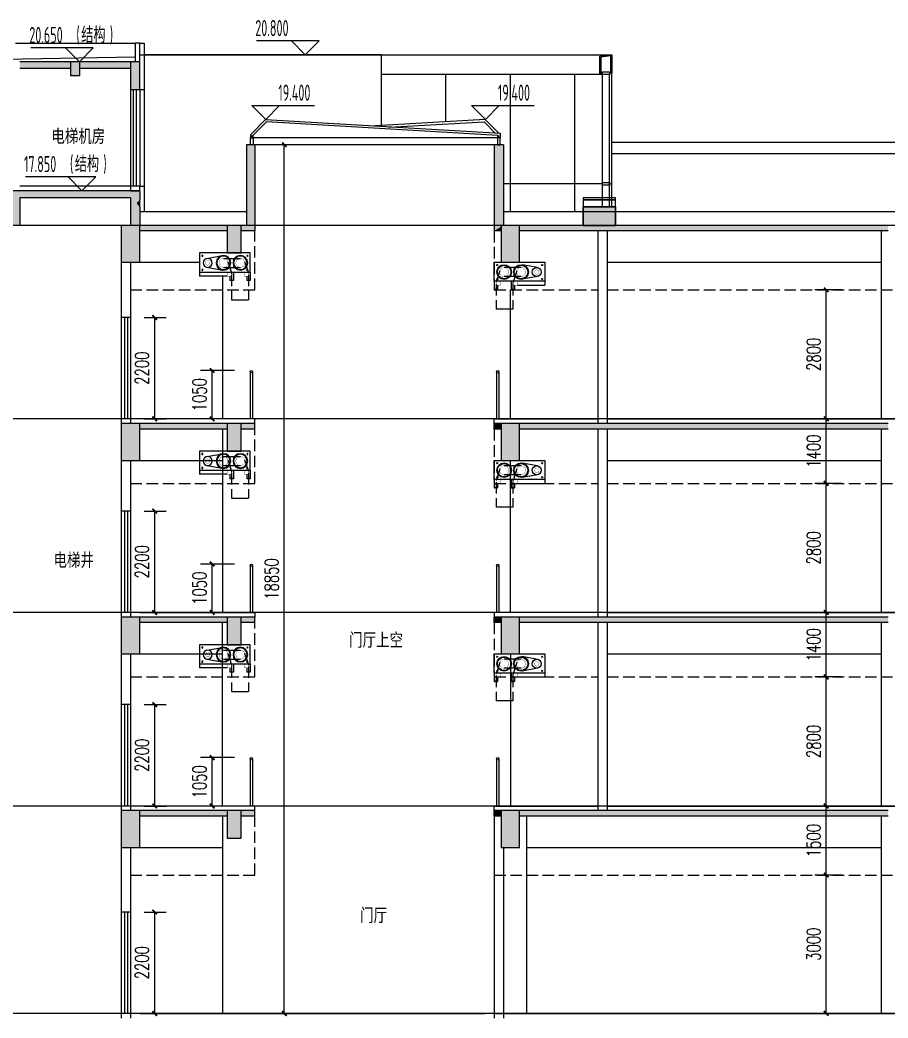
# Model space of a CAD drawing. Extents: x 1106790 to 1313746, y -134124 to 12249.
# Drawn here: x 1263098 to 1281948, y -51988 to -30332 of the extents above; entities that cross this region are included whole.
import ezdxf

# ---------------------------------------------------------------- set-up
doc = ezdxf.new("R2010")
doc.units = 0
doc.header["$LTSCALE"] = 1000
doc.header["$MEASUREMENT"] = 0
doc.linetypes.add('DASH', pattern=[0.35, 0.25, -0.1])
for name, color, linetype in [('01-标注_尺寸', 124, 'Continuous'), ('01-标注_标高', 200, 'Continuous'), ('02-TEXT_房间', 7, 'Continuous'), ('02-TEXT_标注', 130, 'Continuous'), ('05-填充_天正', 26, 'Continuous'), ('A-C_玻璃幕墙', 140, 'Continuous'), ('A-C_窗', 140, 'Continuous'), ('A-D_龙骨', 131, 'Continuous'), ('A-E_栏杆', 232, 'Continuous'), ('A-O_屋面', 201, 'Continuous'), ('A-STR_门窗', 140, 'Continuous'), ('A-SUR_保温', 222, 'Continuous'), ('A-SUR_吊顶', 40, 'Continuous'), ('A-SUR_看线', 231, 'Continuous'), ('A-SUR_面层', 191, 'Continuous'), ('A-TECH_结构', 21, 'Continuous'), ('A_STR-砌块墙', 121, 'Continuous'), ('A_STR-砼墙', 51, 'Continuous'), ('A_STR-砼柱', 51, 'Continuous'), ('D_铝板', 181, 'Continuous'), ('PUB_HATCH', 8, 'Continuous')]:
    doc.layers.add(name, color=color, linetype=linetype)
doc.layers.add('04-不打印_辅助线', color=165, linetype='Continuous', plot=False)
doc.styles.add('_TCH_DIM', font='ROS1', dxfattribs={"width": 0.8, "bigfont": 'JD'})
doc.styles.add('_TCH_DIM_T3', font='SIMPLEX', dxfattribs={"width": 0.705882, "bigfont": 'GBCBIG'})
doc.styles.get("Standard").update_dxf_attribs({"font": 'STXIHEI.TTF', "width": 0.75})
doc.dimstyles.new('_TCH_ARCH&&100', dxfattribs={"dimtxt": 297.5, "dimasz": 100, "dimexe": 250, "dimexo": 300, "dimgap": 126.25, "dimtad": 1, "dimdec": 0, "dimzin": 0, "dimdsep": 46, "dimtxsty": '_TCH_DIM_T3', "dimblk": 'ARCHTICK', "dimcen": 0.09, "dimclrt": 7, "dimazin": 2, "dimtfac": 1, "dimtdec": 0, "dimtix": 1, "dimtmove": 2, "dimatfit": 3, "dimfxl": 0, "dimtolj": 1, "dimtzin": 0, "dimarcsym": 0})

# ---------------------------------------------------------------- blocks, each defined once
blk = doc.blocks.new('kyuhtr')
at = {"const_width": 20}
blk.add_lwpolyline([(50, 0), (0, 0)], dxfattribs=at)
blk.add_lwpolyline([(50, -30), (200, -30), (200, 30), (50, 30)], close=True)
blk = doc.blocks.new('电梯门')
for points in [[(0, 2200), (0, 0)], [(0, 2200), (200, 2200)], [(67, 2200), (67, 0)], [(133, 2200), (133, 0)], [(200, 2200), (200, 0)], [(0, 0), (200, 0)]]:
    blk.add_lwpolyline(points)
blk = doc.blocks.new('双轨双帘防火卷帘门')
for p, q in [((-100, 0), (800, 0)), ((-100, -339), (-100, 0)), ((800, 0), (800, -409)), ((-1, -152), (-67, -355)), ((375, -95), (75, -95)), ((299, -152), (233, -355)), ((669, -96), (398, -47)), ((800, -339), (-100, -339)), ((-100, -339), (-100, -489)), ((375, -255), (75, -255)), ((200, -339), (200, -489)), ((669, -254), (398, -303)), ((-100, -489), (-85, -489)), ((-85, -489), (-85, -474)), ((-55, -474), (-55, -489)), ((-55, -489), (-40, -489)), ((-40, -409), (-40, -489)), ((200, -489), (215, -489)), ((215, -489), (215, -474)), ((245, -474), (245, -489)), ((245, -489), (260, -489)), ((260, -409), (260, -489)), ((310, -409), (800, -409))]:
    blk.add_line(p, q)
at = {"const_width": 5}
for points in [[(75, -95, -1), (75, -255, -1), (75, -95, -1)], [(375, -95, -1), (375, -255, -1), (375, -95, -1)], [(655, -135, -1), (655, -215, -1), (655, -135, 687123916425.603516)]]:
    blk.add_lwpolyline(points, format="xyb", dxfattribs=at)
for points in [[(-60, -339, 0.285714), (-60, -409), (10, -409), (10, -339)], [(240, -339, 0.285714), (240, -409), (310, -409), (310, -339)]]:
    blk.add_lwpolyline(points, format="xyb", close=True, dxfattribs=at)
for centre, radius in [((-50, -50), 10), ((75, -175), 130), ((75, -175), 120), ((375, -175), 130), ((375, -175), 120), ((655, -175), 80), ((750, -50), 10), ((-45, -300), 10), ((750, -300), 10)]:
    blk.add_circle(centre, radius)
blk.add_arc((296, -374), 66.3, 162.9588, 180)
blk = doc.blocks.new('A$C37606C6C')
at = {"layer": 'A-STR_门窗', "linetype": 'DASH'}
for p, q in [((-153, -471), (-153, -1018)), ((213, -471), (213, -1018))]:
    blk.add_line(p, q, dxfattribs=at)
at = {"layer": 'A-STR_门窗'}
blk.add_line((-153, -1018), (213, -1018), dxfattribs=at)
at = {"layer": 'A-SUR_看线', "xscale": -1.222222222224259, "yscale": 1.222222222224259, "zscale": 1.222222222224259}
blk.add_blockref('双轨双帘防火卷帘门', (128, 0), dxfattribs=at)
blk = doc.blocks.new('_FZH')
blk.add_lwpolyline([(-0.5, -0.5), (0.5, -0.5), (0.5, 0.5), (-0.5, 0.5)], close=True)
at = {"layer": 'PUB_HATCH'}
blk.add_solid([(-0.5, -0.5), (0.5, -0.5), (-0.5, 0.5), (0.5, 0.5)], dxfattribs=at)
blk = doc.blocks.new('fdsgdfhgh')
at = {"layer": 'A-O_屋面'}
blk.add_lwpolyline([(0, 550), (700, 550), (700, 600), (0, 600)], close=True, dxfattribs=at)
at = {"layer": 'A_STR-砼墙'}
for points in [[(0, 400), (700, 400), (700, 550), (0, 550)], [(0, 400), (700, 400), (700, 0), (0, 0)]]:
    blk.add_lwpolyline(points, close=True, dxfattribs=at)
at = {"layer": 'A_STR-砼柱', "xscale": 699.9999999913853, "yscale": 400.0000000033542, "zscale": 400.0000000033542, "rotation": 359.9999999995789}
blk.add_blockref('_FZH', (350, 200), dxfattribs=at)
blk = doc.blocks.new('_ArchTick')
at = {"color": 0, "linetype": 'ByBlock', "const_width": 0.4}
blk.add_lwpolyline([(-0.5, -0.5), (0.5, 0.5)], dxfattribs=at)
blk = doc.blocks.new('*D353')
at = {"layer": '01-标注_尺寸', "color": 0, "lineweight": -2, "transparency": 16777216}
for p, q in [((1267757, -42138), (1267022, -42138)), ((1267272, -43188), (1267272, -42138)), ((1267757, -43188), (1267022, -43188))]:
    blk.add_line(p, q, dxfattribs=at)
at = {"layer": 'Defpoints', "color": 0, "transparency": 16777216}
for p in [(1267272, -42138), (1268057, -42138), (1268057, -43188)]:
    blk.add_point(p, dxfattribs=at)
at = {"layer": '01-标注_尺寸', "color": 0, "lineweight": -2, "transparency": 16777216, "xscale": 100, "yscale": 100, "zscale": 100}
for p, rotation in [((1267272, -42138), 90), ((1267272, -43188), 270)]:
    blk.add_blockref('_ArchTick', p, dxfattribs=dict(at, rotation=rotation))
at = {"layer": '01-标注_尺寸', "color": 7, "transparency": 16777216, "insert": (1266997, -42663), "char_height": 297.5, "attachment_point": 5, "rotation": 90, "style": '_TCH_DIM_T3'}
blk.add_mtext('\\A1;1050', dxfattribs=at)
blk = doc.blocks.new('*D354')
at = {"layer": '01-标注_尺寸', "color": 0, "lineweight": -2, "transparency": 16777216}
for p, q in [((1267757, -46338), (1267022, -46338)), ((1267272, -47388), (1267272, -46338)), ((1267757, -47388), (1267022, -47388))]:
    blk.add_line(p, q, dxfattribs=at)
at = {"layer": 'Defpoints', "color": 0, "transparency": 16777216}
for p in [(1267272, -46338), (1268057, -46338), (1268057, -47388)]:
    blk.add_point(p, dxfattribs=at)
at = {"layer": '01-标注_尺寸', "color": 0, "lineweight": -2, "transparency": 16777216, "xscale": 100, "yscale": 100, "zscale": 100}
for p, rotation in [((1267272, -46338), 90), ((1267272, -47388), 270)]:
    blk.add_blockref('_ArchTick', p, dxfattribs=dict(at, rotation=rotation))
at = {"layer": '01-标注_尺寸', "color": 7, "transparency": 16777216, "insert": (1266997, -46863), "char_height": 297.5, "attachment_point": 5, "rotation": 90, "style": '_TCH_DIM_T3'}
blk.add_mtext('\\A1;1050', dxfattribs=at)
blk = doc.blocks.new('*D355')
at = {"layer": '01-标注_尺寸', "color": 0, "lineweight": -2, "transparency": 16777216}
for p, q in [((1267757, -37938), (1267022, -37938)), ((1267272, -38988), (1267272, -37938)), ((1267757, -38988), (1267022, -38988))]:
    blk.add_line(p, q, dxfattribs=at)
at = {"layer": 'Defpoints', "color": 0, "transparency": 16777216}
for p in [(1267272, -37938), (1268057, -37938), (1268057, -38988)]:
    blk.add_point(p, dxfattribs=at)
at = {"layer": '01-标注_尺寸', "color": 0, "lineweight": -2, "transparency": 16777216, "xscale": 100, "yscale": 100, "zscale": 100}
for p, rotation in [((1267272, -37938), 90), ((1267272, -38988), 270)]:
    blk.add_blockref('_ArchTick', p, dxfattribs=dict(at, rotation=rotation))
at = {"layer": '01-标注_尺寸', "color": 7, "transparency": 16777216, "insert": (1266997, -38463), "char_height": 297.5, "attachment_point": 5, "rotation": 90, "style": '_TCH_DIM_T3'}
blk.add_mtext('\\A1;1050', dxfattribs=at)
blk = doc.blocks.new('*D356')
at = {"layer": '01-标注_尺寸', "color": 0, "lineweight": -2, "transparency": 16777216}
for p, q in [((1265798, -49688), (1266274, -49688)), ((1266024, -51888), (1266024, -49688)), ((1265798, -51888), (1266274, -51888))]:
    blk.add_line(p, q, dxfattribs=at)
at = {"layer": 'Defpoints', "color": 0, "transparency": 16777216}
for p in [(1265498, -49688), (1266024, -49688), (1265498, -51888)]:
    blk.add_point(p, dxfattribs=at)
at = {"layer": '01-标注_尺寸', "color": 0, "lineweight": -2, "transparency": 16777216, "xscale": 100, "yscale": 100, "zscale": 100}
for p, rotation in [((1266024, -49688), 90), ((1266024, -51888), 270)]:
    blk.add_blockref('_ArchTick', p, dxfattribs=dict(at, rotation=rotation))
at = {"layer": '01-标注_尺寸', "color": 7, "transparency": 16777216, "insert": (1265749, -50788), "char_height": 297.5, "attachment_point": 5, "rotation": 90, "style": '_TCH_DIM_T3'}
blk.add_mtext('\\A1;2200', dxfattribs=at)
blk = doc.blocks.new('*D357')
at = {"layer": '01-标注_尺寸', "color": 0, "lineweight": -2, "transparency": 16777216}
for p, q in [((1265798, -45188), (1266274, -45188)), ((1266024, -47388), (1266024, -45188)), ((1265798, -47388), (1266274, -47388))]:
    blk.add_line(p, q, dxfattribs=at)
at = {"layer": 'Defpoints', "color": 0, "transparency": 16777216}
for p in [(1265498, -45188), (1266024, -45188), (1265498, -47388)]:
    blk.add_point(p, dxfattribs=at)
at = {"layer": '01-标注_尺寸', "color": 0, "lineweight": -2, "transparency": 16777216, "xscale": 100, "yscale": 100, "zscale": 100}
for p, rotation in [((1266024, -45188), 90), ((1266024, -47388), 270)]:
    blk.add_blockref('_ArchTick', p, dxfattribs=dict(at, rotation=rotation))
at = {"layer": '01-标注_尺寸', "color": 7, "transparency": 16777216, "insert": (1265749, -46288), "char_height": 297.5, "attachment_point": 5, "rotation": 90, "style": '_TCH_DIM_T3'}
blk.add_mtext('\\A1;2200', dxfattribs=at)
blk = doc.blocks.new('*D358')
at = {"layer": '01-标注_尺寸', "color": 0, "lineweight": -2, "transparency": 16777216}
for p, q in [((1265798, -40988), (1266274, -40988)), ((1266024, -43188), (1266024, -40988)), ((1265798, -43188), (1266274, -43188))]:
    blk.add_line(p, q, dxfattribs=at)
at = {"layer": 'Defpoints', "color": 0, "transparency": 16777216}
for p in [(1265498, -40988), (1266024, -40988), (1265498, -43188)]:
    blk.add_point(p, dxfattribs=at)
at = {"layer": '01-标注_尺寸', "color": 0, "lineweight": -2, "transparency": 16777216, "xscale": 100, "yscale": 100, "zscale": 100}
for p, rotation in [((1266024, -40988), 90), ((1266024, -43188), 270)]:
    blk.add_blockref('_ArchTick', p, dxfattribs=dict(at, rotation=rotation))
at = {"layer": '01-标注_尺寸', "color": 7, "transparency": 16777216, "insert": (1265749, -42088), "char_height": 297.5, "attachment_point": 5, "rotation": 90, "style": '_TCH_DIM_T3'}
blk.add_mtext('\\A1;2200', dxfattribs=at)
blk = doc.blocks.new('*D359')
at = {"layer": '01-标注_尺寸', "color": 0, "lineweight": -2, "transparency": 16777216}
for p, q in [((1265798, -36788), (1266274, -36788)), ((1266024, -38988), (1266024, -36788)), ((1265798, -38988), (1266274, -38988))]:
    blk.add_line(p, q, dxfattribs=at)
at = {"layer": 'Defpoints', "color": 0, "transparency": 16777216}
for p in [(1265498, -36788), (1266024, -36788), (1265498, -38988)]:
    blk.add_point(p, dxfattribs=at)
at = {"layer": '01-标注_尺寸', "color": 0, "lineweight": -2, "transparency": 16777216, "xscale": 100, "yscale": 100, "zscale": 100}
for p, rotation in [((1266024, -36788), 90), ((1266024, -38988), 270)]:
    blk.add_blockref('_ArchTick', p, dxfattribs=dict(at, rotation=rotation))
at = {"layer": '01-标注_尺寸', "color": 7, "transparency": 16777216, "insert": (1265749, -37888), "char_height": 297.5, "attachment_point": 5, "rotation": 90, "style": '_TCH_DIM_T3'}
blk.add_mtext('\\A1;2200', dxfattribs=at)
blk = doc.blocks.new('*D367')
at = {"layer": '01-标注_尺寸', "color": 0, "lineweight": -2, "transparency": 16777216}
for p, q in [((1280942, -36188), (1280355, -36188)), ((1280605, -38988), (1280605, -36188)), ((1280942, -38988), (1280355, -38988))]:
    blk.add_line(p, q, dxfattribs=at)
at = {"layer": 'Defpoints', "color": 0, "transparency": 16777216}
for p in [(1280605, -36188), (1281242, -36188), (1281242, -38988)]:
    blk.add_point(p, dxfattribs=at)
at = {"layer": '01-标注_尺寸', "color": 0, "lineweight": -2, "transparency": 16777216, "xscale": 100, "yscale": 100, "zscale": 100}
for p, rotation in [((1280605, -36188), 90), ((1280605, -38988), 270)]:
    blk.add_blockref('_ArchTick', p, dxfattribs=dict(at, rotation=rotation))
at = {"layer": '01-标注_尺寸', "color": 7, "transparency": 16777216, "insert": (1280330, -37588), "char_height": 297.5, "attachment_point": 5, "rotation": 90, "style": '_TCH_DIM_T3'}
blk.add_mtext('\\A1;2800', dxfattribs=at)
blk = doc.blocks.new('*D368')
at = {"layer": '01-标注_尺寸', "color": 0, "lineweight": -2, "transparency": 16777216}
for p, q in [((1280942, -38988), (1280355, -38988)), ((1280605, -40388), (1280605, -38988)), ((1280942, -40388), (1280355, -40388))]:
    blk.add_line(p, q, dxfattribs=at)
at = {"layer": 'Defpoints', "color": 0, "transparency": 16777216}
for p in [(1280605, -38988), (1281242, -38988), (1281242, -40388)]:
    blk.add_point(p, dxfattribs=at)
at = {"layer": '01-标注_尺寸', "color": 0, "lineweight": -2, "transparency": 16777216, "xscale": 100, "yscale": 100, "zscale": 100}
for p, rotation in [((1280605, -38988), 90), ((1280605, -40388), 270)]:
    blk.add_blockref('_ArchTick', p, dxfattribs=dict(at, rotation=rotation))
at = {"layer": '01-标注_尺寸', "color": 7, "transparency": 16777216, "insert": (1280330, -39688), "char_height": 297.5, "attachment_point": 5, "rotation": 90, "style": '_TCH_DIM_T3'}
blk.add_mtext('\\A1;1400', dxfattribs=at)
blk = doc.blocks.new('*D369')
at = {"layer": '01-标注_尺寸', "color": 0, "lineweight": -2, "transparency": 16777216}
for p, q in [((1280942, -40388), (1280355, -40388)), ((1280605, -43188), (1280605, -40388)), ((1280942, -43188), (1280355, -43188))]:
    blk.add_line(p, q, dxfattribs=at)
at = {"layer": 'Defpoints', "color": 0, "transparency": 16777216}
for p in [(1280605, -40388), (1281242, -40388), (1281242, -43188)]:
    blk.add_point(p, dxfattribs=at)
at = {"layer": '01-标注_尺寸', "color": 0, "lineweight": -2, "transparency": 16777216, "xscale": 100, "yscale": 100, "zscale": 100}
for p, rotation in [((1280605, -40388), 90), ((1280605, -43188), 270)]:
    blk.add_blockref('_ArchTick', p, dxfattribs=dict(at, rotation=rotation))
at = {"layer": '01-标注_尺寸', "color": 7, "transparency": 16777216, "insert": (1280330, -41788), "char_height": 297.5, "attachment_point": 5, "rotation": 90, "style": '_TCH_DIM_T3'}
blk.add_mtext('\\A1;2800', dxfattribs=at)
blk = doc.blocks.new('*D370')
at = {"layer": '01-标注_尺寸', "color": 0, "lineweight": -2, "transparency": 16777216}
for p, q in [((1280942, -43188), (1280355, -43188)), ((1280605, -44588), (1280605, -43188)), ((1280942, -44588), (1280355, -44588))]:
    blk.add_line(p, q, dxfattribs=at)
at = {"layer": 'Defpoints', "color": 0, "transparency": 16777216}
for p in [(1280605, -43188), (1281242, -43188), (1281242, -44588)]:
    blk.add_point(p, dxfattribs=at)
at = {"layer": '01-标注_尺寸', "color": 0, "lineweight": -2, "transparency": 16777216, "xscale": 100, "yscale": 100, "zscale": 100}
for p, rotation in [((1280605, -43188), 90), ((1280605, -44588), 270)]:
    blk.add_blockref('_ArchTick', p, dxfattribs=dict(at, rotation=rotation))
at = {"layer": '01-标注_尺寸', "color": 7, "transparency": 16777216, "insert": (1280330, -43888), "char_height": 297.5, "attachment_point": 5, "rotation": 90, "style": '_TCH_DIM_T3'}
blk.add_mtext('\\A1;1400', dxfattribs=at)
blk = doc.blocks.new('*D371')
at = {"layer": '01-标注_尺寸', "color": 0, "lineweight": -2, "transparency": 16777216}
for p, q in [((1280942, -44588), (1280355, -44588)), ((1280605, -47388), (1280605, -44588)), ((1280942, -47388), (1280355, -47388))]:
    blk.add_line(p, q, dxfattribs=at)
at = {"layer": 'Defpoints', "color": 0, "transparency": 16777216}
for p in [(1280605, -44588), (1281242, -44588), (1281242, -47388)]:
    blk.add_point(p, dxfattribs=at)
at = {"layer": '01-标注_尺寸', "color": 0, "lineweight": -2, "transparency": 16777216, "xscale": 100, "yscale": 100, "zscale": 100}
for p, rotation in [((1280605, -44588), 90), ((1280605, -47388), 270)]:
    blk.add_blockref('_ArchTick', p, dxfattribs=dict(at, rotation=rotation))
at = {"layer": '01-标注_尺寸', "color": 7, "transparency": 16777216, "insert": (1280330, -45988), "char_height": 297.5, "attachment_point": 5, "rotation": 90, "style": '_TCH_DIM_T3'}
blk.add_mtext('\\A1;2800', dxfattribs=at)
blk = doc.blocks.new('*D372')
at = {"layer": '01-标注_尺寸', "color": 0, "lineweight": -2, "transparency": 16777216}
for p, q in [((1280942, -47388), (1280355, -47388)), ((1280605, -48888), (1280605, -47388)), ((1280942, -48888), (1280355, -48888))]:
    blk.add_line(p, q, dxfattribs=at)
at = {"layer": 'Defpoints', "color": 0, "transparency": 16777216}
for p in [(1280605, -47388), (1281242, -47388), (1281242, -48888)]:
    blk.add_point(p, dxfattribs=at)
at = {"layer": '01-标注_尺寸', "color": 0, "lineweight": -2, "transparency": 16777216, "xscale": 100, "yscale": 100, "zscale": 100}
for p, rotation in [((1280605, -47388), 90), ((1280605, -48888), 270)]:
    blk.add_blockref('_ArchTick', p, dxfattribs=dict(at, rotation=rotation))
at = {"layer": '01-标注_尺寸', "color": 7, "transparency": 16777216, "insert": (1280330, -48138), "char_height": 297.5, "attachment_point": 5, "rotation": 90, "style": '_TCH_DIM_T3'}
blk.add_mtext('\\A1;1500', dxfattribs=at)
blk = doc.blocks.new('*D373')
at = {"layer": '01-标注_尺寸', "color": 0, "lineweight": -2, "transparency": 16777216}
for p, q in [((1280942, -48888), (1280355, -48888)), ((1280605, -51888), (1280605, -48888)), ((1280942, -51888), (1280355, -51888))]:
    blk.add_line(p, q, dxfattribs=at)
at = {"layer": 'Defpoints', "color": 0, "transparency": 16777216}
for p in [(1280605, -48888), (1281242, -48888), (1281242, -51888)]:
    blk.add_point(p, dxfattribs=at)
at = {"layer": '01-标注_尺寸', "color": 0, "lineweight": -2, "transparency": 16777216, "xscale": 100, "yscale": 100, "zscale": 100}
for p, rotation in [((1280605, -48888), 90), ((1280605, -51888), 270)]:
    blk.add_blockref('_ArchTick', p, dxfattribs=dict(at, rotation=rotation))
at = {"layer": '01-标注_尺寸', "color": 7, "transparency": 16777216, "insert": (1280330, -50388), "char_height": 297.5, "attachment_point": 5, "rotation": 90, "style": '_TCH_DIM_T3'}
blk.add_mtext('\\A1;3000', dxfattribs=at)
blk = doc.blocks.new('$WINLIB2D$00000001')
at = {"color": 0}
for points in [[(-0.5, 0.5), (-0.5, -0.5)], [(-0.5, 0.5), (0.5, 0.5)], [(0.5, -0.5), (0.5, 0.5)], [(0.5, 0.167), (-0.5, 0.167)], [(0.5, -0.167), (-0.5, -0.167)], [(-0.5, -0.5), (0.5, -0.5)]]:
    blk.add_lwpolyline(points, dxfattribs=at)
blk = doc.blocks.new('*D379')
at = {"layer": '04-不打印_辅助线', "color": 0, "lineweight": -2, "transparency": 16777216}
for p, q in [((1268498, -33038), (1269089, -33038)), ((1268839, -51888), (1268839, -33038)), ((1268498, -51888), (1269089, -51888))]:
    blk.add_line(p, q, dxfattribs=at)
at = {"layer": 'Defpoints', "color": 0, "transparency": 16777216}
for p in [(1268198, -33038), (1268839, -33038), (1268198, -51888)]:
    blk.add_point(p, dxfattribs=at)
at = {"layer": '04-不打印_辅助线', "color": 0, "lineweight": -2, "transparency": 16777216, "xscale": 100, "yscale": 100, "zscale": 100}
for p, rotation in [((1268839, -33038), 90), ((1268839, -51888), 270)]:
    blk.add_blockref('_ArchTick', p, dxfattribs=dict(at, rotation=rotation))
at = {"layer": '04-不打印_辅助线', "color": 7, "transparency": 16777216, "insert": (1268564, -42463), "char_height": 297.5, "attachment_point": 5, "rotation": 90, "style": '_TCH_DIM_T3'}
blk.add_mtext('\\A1;18850', dxfattribs=at)

msp = doc.modelspace()

# ---------------------------------------------------------------- hatches: boundary and pattern name
at = {"layer": '05-填充_天正'}
for points in [[(1263098.2, -31238.5), (1263098.2, -31388.5), (1264198.2, -31388.5), (1264198.2, -31238.5)], [(1264398.2, -31238.5), (1264398.2, -31388.5), (1265498.2, -31388.5), (1265498.2, -31238.5)], [(1268018.2, -33038.5), (1268018.2, -34788.5), (1268198.2, -34908.5), (1268198.2, -33038.5)], [(1273398.2, -33038.5), (1273398.2, -34908.5), (1273598.2, -34788.5), (1273598.2, -33038.5)], [(1265498.2, -34188.5), (1265698.2, -34038.5), (1262898.2, -34038.5), (1263098.2, -34188.5)], [(1262898.2, -34788.5), (1263098.2, -34788.5), (1263098.2, -34188.5), (1262898.2, -34038.5)], [(1265698.2, -34038.5), (1265498.2, -34188.5), (1265498.2, -34313.5), (1265631.5, -34313.5), (1265698.2, -34238.5)], [(1265498.2, -34788.5), (1265698.2, -34788.5), (1265698.2, -34388.5), (1265631.5, -34313.5), (1265498.2, -34313.5)], [(1265698.2, -34238.5), (1265631.5, -34313.5), (1265698.2, -34388.5)], [(1265698.2, -34788.5), (1265698.2, -34908.5), (1267598.2, -34908.5), (1267598.2, -34788.5)], [(1267898.2, -34788.5), (1267898.2, -34908.5), (1268198.2, -34908.5), (1268018.2, -34788.5)], [(1273548.2, -34908.5), (1273548.2, -34818.5), (1273398.2, -34908.5)], [(1273948.2, -34788.5), (1273948.2, -34908.5), (1281948.2, -34908.5), (1281948.2, -34788.5)], [(1265698.2, -39088.5), (1265698.2, -39208.5), (1267598.2, -39208.5), (1267598.2, -39088.5)], [(1267898.2, -39088.5), (1267898.2, -39208.5), (1268198.2, -39208.5), (1268198.2, -39088.5)], [(1273548.2, -39208.5), (1273548.2, -39088.5), (1273398.2, -39088.5), (1273398.2, -39208.5)], [(1273948.2, -39088.5), (1273948.2, -39208.5), (1281948.2, -39208.5), (1281948.2, -39088.5)], [(1265698.2, -43288.5), (1265698.2, -43408.5), (1267598.2, -43408.5), (1267598.2, -43288.5)], [(1267898.2, -43288.5), (1267898.2, -43408.5), (1268198.2, -43408.5), (1268198.2, -43288.5)], [(1273548.2, -43408.5), (1273548.2, -43288.5), (1273398.2, -43288.5), (1273398.2, -43408.5)], [(1273948.2, -43288.5), (1273948.2, -43408.5), (1281948.2, -43408.5), (1281948.2, -43288.5)], [(1265698.2, -47488.5), (1265698.2, -47608.5), (1267598.2, -47608.5), (1267598.2, -47488.5)], [(1267898.2, -47488.5), (1267898.2, -47608.5), (1268198.2, -47608.5), (1268198.2, -47488.5)], [(1273548.2, -47608.5), (1273548.2, -47488.5), (1273398.2, -47488.5), (1273398.2, -47608.5)], [(1273948.2, -47488.5), (1273948.2, -47608.5), (1281948.2, -47608.5), (1281948.2, -47488.5)]]:
    msp.add_hatch(color=256, dxfattribs=at).paths.add_polyline_path(points)

# ---------------------------------------------------------------- linework, layer by layer
at = {"layer": '01-标注_标高'}
for p, q in [((1264688.1, -30938.5), (1263331.6, -30938.5)), ((1264388.1, -31238.5), (1264088.1, -30938.5)), ((1264388.1, -31238.5), (1264688.1, -30938.5)), ((1269594.1, -30788.5), (1268237.6, -30788.5)), ((1269294.1, -31088.5), (1268994.1, -30788.5)), ((1269294.1, -31088.5), (1269594.1, -30788.5)), ((1268436, -32490), (1268136, -32190)), ((1268136, -32190), (1269492.5, -32190)), ((1268436, -32490), (1268736, -32190)), ((1273204.5, -32490), (1272904.5, -32190)), ((1272904.5, -32190), (1274261.1, -32190)), ((1273204.5, -32490), (1273504.5, -32190)), ((1264744, -33738.5), (1263217.4, -33738.5)), ((1264444, -34038.5), (1264144, -33738.5)), ((1264444, -34038.5), (1264744, -33738.5))]:
    msp.add_line(p, q, dxfattribs=at)
at = {"layer": '04-不打印_辅助线'}
for p, q in [((1298655.7, -34788.5), (1237898.8, -34788.5)), ((1298655.7, -38988.5), (1237898.8, -38988.5)), ((1298655.7, -43188.5), (1237898.8, -43188.5)), ((1298655.7, -47388.5), (1237898.8, -47388.5)), ((1298655.7, -51888.5), (1237898.8, -51888.5))]:
    msp.add_line(p, q, dxfattribs=at)
at = {"layer": 'A-C_玻璃幕墙'}
for p, q in [((1272348.2, -32541.8), (1272348.2, -31518.5)), ((1273748.2, -34488.5), (1273748.2, -31518.5)), ((1275148.2, -34488.5), (1275148.2, -31518.5)), ((1275748.2, -34388.5), (1275748.2, -31518.5)), ((1275898.2, -34388.5), (1275898.2, -31518.5)), ((1275948.2, -34388.5), (1275948.2, -31488.5)), ((1275748.2, -33888.5), (1273598.2, -33888.5))]:
    msp.add_line(p, q, dxfattribs=at)
at = {"layer": 'A-C_窗'}
for points in [[(1268108.2, -32888.5), (1268108.2, -32817.8), (1268431.4, -32494.5), (1273523.2, -32791.7), (1273523.2, -32888.5)], [(1273473.2, -32888.5), (1273473.2, -32838.5), (1268450.7, -32545.9), (1268158.2, -32838.5), (1268158.2, -32888.5)], [(1273495.3, -32790), (1273199.9, -32494.5), (1270698.2, -32633.2)], [(1271107.4, -32658.3), (1273180.6, -32545.9), (1273420, -32785.4)]]:
    msp.add_lwpolyline(points, dxfattribs=at)
at = {"layer": 'A-D_龙骨'}
msp.add_line((1273468.2, -32888.5), (1268163.2, -32888.5), dxfattribs=at)
at = {"layer": 'A-E_栏杆'}
for p, q in [((1268098.2, -37963.5), (1268098.2, -38988.5)), ((1268148.2, -37963.5), (1268148.2, -38988.5)), ((1273448.2, -37963.5), (1273448.2, -38988.5)), ((1273498.2, -37963.5), (1273498.2, -38988.5)), ((1268098.2, -42163.5), (1268098.2, -43188.5)), ((1268148.2, -42163.5), (1268148.2, -43188.5)), ((1273448.2, -42163.5), (1273448.2, -43188.5)), ((1273498.2, -42163.5), (1273498.2, -43188.5)), ((1268098.2, -46363.5), (1268098.2, -47388.5)), ((1268148.2, -46363.5), (1268148.2, -47388.5)), ((1273448.2, -46363.5), (1273448.2, -47388.5)), ((1273498.2, -46363.5), (1273498.2, -47388.5))]:
    msp.add_line(p, q, dxfattribs=at)
for centre in [(1268123.2, -37963.5), (1273473.2, -37963.5), (1268123.2, -42163.5), (1273473.2, -42163.5), (1268123.2, -46363.5), (1273473.2, -46363.5)]:
    msp.add_circle(centre, 25, dxfattribs=at)
at = {"layer": 'A-O_屋面'}
for points in [[(1265598.2, -31136.5), (1262751.5, -31188.5)], [(1265698.2, -34488.5), (1268018.2, -34488.5)], [(1273598.2, -34488.5), (1290868.2, -34488.5)]]:
    msp.add_lwpolyline(points, dxfattribs=at)
at = {"layer": 'A-SUR_保温'}
for p, q in [((1265698.2, -31838.5), (1265798.2, -31838.5)), ((1265698.2, -33938.5), (1265798.2, -33938.5))]:
    msp.add_line(p, q, dxfattribs=at)
msp.add_lwpolyline([(1265698.2, -30838.5), (1265798.2, -30838.5), (1265798.2, -34488.5)], dxfattribs=at)
at = {"layer": 'A-SUR_吊顶', "linetype": 'DASH'}
for points in [[(1265498.2, -36188.5), (1268198.2, -36188.5), (1268198.2, -34908.5)], [(1273398.2, -34908.5), (1273398.2, -36188.5), (1275648.2, -36188.5)], [(1275848.2, -36188.5), (1291148.2, -36188.5)], [(1265498.2, -40388.5), (1268198.2, -40388.5), (1268198.2, -39208.5)], [(1273398.2, -39208.5), (1273398.2, -40388.5), (1275648.2, -40388.5)], [(1275848.2, -40388.5), (1293948.2, -40388.5)], [(1265498.2, -44588.5), (1268198.2, -44588.5), (1268198.2, -43408.5)], [(1273398.2, -43408.5), (1273398.2, -44588.5), (1275648.2, -44588.5)], [(1275848.2, -44588.5), (1293948.2, -44588.5)], [(1265498.2, -48888.5), (1268198.2, -48888.5), (1268198.2, -47608.5)], [(1273398.2, -48888.5), (1293048.2, -48888.5)]]:
    msp.add_lwpolyline(points, dxfattribs=at)
at = {"layer": 'A-SUR_看线'}
for p, q in [((1267498.2, -35888.5), (1267498.2, -38988.5)), ((1273748.2, -38988.5), (1273748.2, -36188.5)), ((1267498.2, -39208.5), (1267498.2, -43188.5)), ((1273748.2, -43188.5), (1273748.2, -39888.5)), ((1267498.2, -47388.5), (1267498.2, -43408.5)), ((1273748.2, -44088.5), (1273748.2, -47388.5)), ((1267498.2, -47608.5), (1267498.2, -51888.5))]:
    msp.add_line(p, q, dxfattribs=at)
for points in [[(1262998.2, -30838.5), (1265598.2, -30838.5)], [(1270948.2, -32619.4), (1270948.2, -31088.5), (1265798.2, -31088.5), (1265798.2, -34488.5)]]:
    msp.add_lwpolyline(points, dxfattribs=at)
at = {"layer": 'A-SUR_面层'}
for points in [[(1265498.2, -33938.5), (1263098.2, -33938.5)], [(1268198.2, -39088.5), (1268198.2, -38988.5), (1265698.2, -38988.5)], [(1273398.2, -39088.5), (1273398.2, -38988.5), (1275648.2, -38988.5)], [(1275848.2, -38988.5), (1293668.2, -38988.5)], [(1265698.2, -43188.5), (1268198.2, -43188.5), (1268198.2, -43288.5)], [(1275648.2, -43188.5), (1273398.2, -43188.5), (1273398.2, -43288.5)], [(1275848.2, -43188.5), (1293948.2, -43188.5)], [(1268198.2, -47488.5), (1268198.2, -47388.5), (1265698.2, -47388.5)], [(1273398.2, -47488.5), (1273398.2, -47388.5), (1275648.2, -47388.5)], [(1275848.2, -47388.5), (1293948.2, -47388.5)], [(1265698.2, -51888.5), (1273198.2, -51888.5)], [(1273398.2, -51888.5), (1292748.2, -51888.5)]]:
    msp.add_lwpolyline(points, dxfattribs=at)
at = {"layer": 'A-TECH_结构'}
for points in [[(1273433.2, -33038.5), (1268198.2, -33038.5)], [(1281798.2, -34908.5), (1281798.2, -38988.5)], [(1265698.2, -35588.5), (1266998.2, -35588.5)], [(1275848.2, -35588.5), (1281798.2, -35588.5)], [(1281798.2, -39208.5), (1281798.2, -43188.5)], [(1265698.2, -39888.5), (1267498.2, -39888.5)], [(1275848.2, -39888.5), (1281798.2, -39888.5)], [(1281798.2, -43408.5), (1281798.2, -47388.5)], [(1265698.2, -44088.5), (1267498.2, -44088.5)], [(1275848.2, -44088.5), (1281798.2, -44088.5)], [(1274098.2, -47608.5), (1274098.2, -51888.5)], [(1281798.2, -47608.5), (1281798.2, -51888.5)], [(1265698.2, -48288.5), (1267498.2, -48288.5)], [(1274098.2, -48288.5), (1281798.2, -48288.5)]]:
    msp.add_lwpolyline(points, dxfattribs=at)
at = {"layer": 'A_STR-砌块墙'}
for p, q in [((1265698.2, -33938.5), (1265498.2, -33938.5)), ((1265498.2, -33938.5), (1265498.2, -34038.5)), ((1265698.2, -34038.5), (1265698.2, -33938.5)), ((1265498.2, -34038.5), (1265698.2, -34038.5))]:
    msp.add_line(p, q, dxfattribs=at)
for points in [[(1265698.2, -31238.5), (1265698.2, -30838.5), (1265598.2, -30838.5), (1265598.2, -31238.5)], [(1275648.2, -34908.5), (1275648.2, -39088.5)], [(1275848.2, -34908.5), (1275848.2, -39088.5)], [(1265298.2, -35588.5), (1265298.2, -39088.5)], [(1265498.2, -35588.5), (1265498.2, -39088.5)], [(1275648.2, -39208.5), (1275648.2, -43288.5)], [(1275848.2, -39208.5), (1275848.2, -43288.5)], [(1265298.2, -39888.5), (1265298.2, -43288.5)], [(1265498.2, -39888.5), (1265498.2, -43288.5)], [(1275648.2, -43408.5), (1275648.2, -47488.5)], [(1275848.2, -43408.5), (1275848.2, -47488.5)], [(1265298.2, -44088.5), (1265298.2, -47488.5)], [(1265498.2, -44088.5), (1265498.2, -47488.5)], [(1273398.2, -47608.5), (1273398.2, -51988.5)], [(1265298.2, -48288.5), (1265298.2, -51988.5)], [(1265498.2, -48288.5), (1265498.2, -51988.5)], [(1273598.2, -48288.5), (1273598.2, -51988.5)]]:
    msp.add_lwpolyline(points, dxfattribs=at)
at = {"layer": 'A_STR-砼墙'}
for p, q in [((1264198.2, -31238.5), (1263098.2, -31238.5)), ((1264198.2, -31388.5), (1263098.2, -31388.5)), ((1265498.2, -31238.5), (1264398.2, -31238.5)), ((1265498.2, -31388.5), (1264398.2, -31388.5)), ((1268018.2, -33038.5), (1268018.2, -34788.5)), ((1268198.2, -33038.5), (1268018.2, -33038.5)), ((1268198.2, -33038.5), (1268198.2, -34908.5)), ((1273398.2, -33038.5), (1273398.2, -34908.5)), ((1273598.2, -33038.5), (1273398.2, -33038.5)), ((1273598.2, -33038.5), (1273598.2, -34788.5)), ((1265698.2, -34038.5), (1262898.2, -34038.5)), ((1265498.2, -34188.5), (1263098.2, -34188.5)), ((1263098.2, -34188.5), (1263098.2, -34788.5)), ((1265498.2, -34188.5), (1265498.2, -34313.5)), ((1265698.2, -34038.5), (1265698.2, -34238.5)), ((1265498.2, -34313.5), (1265498.2, -34788.5)), ((1265698.2, -34238.5), (1265698.2, -34238.5)), ((1265698.2, -34388.5), (1265698.2, -34238.5)), ((1265698.2, -34388.5), (1265698.2, -34388.5)), ((1265698.2, -34388.5), (1265698.2, -34788.5)), ((1267598.2, -34788.5), (1265698.2, -34788.5)), ((1268018.2, -34788.5), (1267898.2, -34788.5)), ((1281948.2, -34788.5), (1273948.2, -34788.5)), ((1267598.2, -34908.5), (1265698.2, -34908.5)), ((1268198.2, -34908.5), (1267898.2, -34908.5)), ((1273548.2, -34908.5), (1273398.2, -34908.5)), ((1281948.2, -34908.5), (1273948.2, -34908.5)), ((1267598.2, -39088.5), (1265698.2, -39088.5)), ((1268198.2, -39088.5), (1267898.2, -39088.5)), ((1268198.2, -39208.5), (1268198.2, -39088.5)), ((1273548.2, -39088.5), (1273398.2, -39088.5)), ((1273398.2, -39208.5), (1273398.2, -39088.5)), ((1281948.2, -39088.5), (1273948.2, -39088.5)), ((1267598.2, -39208.5), (1265698.2, -39208.5)), ((1268198.2, -39208.5), (1267898.2, -39208.5)), ((1273548.2, -39208.5), (1273398.2, -39208.5)), ((1281948.2, -39208.5), (1273948.2, -39208.5)), ((1267598.2, -43288.5), (1265698.2, -43288.5)), ((1268198.2, -43288.5), (1267898.2, -43288.5)), ((1268198.2, -43408.5), (1268198.2, -43288.5)), ((1273548.2, -43288.5), (1273398.2, -43288.5)), ((1273398.2, -43408.5), (1273398.2, -43288.5)), ((1281948.2, -43288.5), (1273948.2, -43288.5)), ((1267598.2, -43408.5), (1265698.2, -43408.5)), ((1268198.2, -43408.5), (1267898.2, -43408.5)), ((1273548.2, -43408.5), (1273398.2, -43408.5)), ((1281948.2, -43408.5), (1273948.2, -43408.5)), ((1267598.2, -47488.5), (1265698.2, -47488.5)), ((1267598.2, -47608.5), (1265698.2, -47608.5)), ((1268198.2, -47488.5), (1267898.2, -47488.5)), ((1268198.2, -47608.5), (1267898.2, -47608.5)), ((1268198.2, -47608.5), (1268198.2, -47488.5)), ((1273548.2, -47488.5), (1273398.2, -47488.5)), ((1273398.2, -47608.5), (1273398.2, -47488.5)), ((1273548.2, -47608.5), (1273398.2, -47608.5)), ((1281948.2, -47488.5), (1273948.2, -47488.5)), ((1281948.2, -47608.5), (1273948.2, -47608.5))]:
    msp.add_line(p, q, dxfattribs=at)
at = {"layer": 'D_铝板'}
for p, q in [((1265698.2, -31088.5), (1275948.2, -31088.5)), ((1275748.2, -31518.5), (1270948.2, -31518.5))]:
    msp.add_line(p, q, dxfattribs=at)
msp.add_lwpolyline([(1275748.2, -31518.5), (1275688.2, -31518.5), (1275688.2, -31118.5), (1275948.2, -31088.5), (1275948.2, -31488.5), (1275928.2, -31488.5), (1275928.2, -31109.7), (1275708.2, -31137.3), (1275708.2, -31498.5), (1275748.2, -31498.5)], close=True, dxfattribs=at)
for points in [[(1291348.2, -32988.5), (1275948.2, -32988.5)], [(1290838.2, -33238.5), (1275948.2, -33238.5)]]:
    msp.add_lwpolyline(points, dxfattribs=at)

# ---------------------------------------------------------------- block references
at = {"color": 1}
for name, p in [('fdsgdfhgh', (1275328.2, -34788.5)), ('A$C37606C6C', (1267848.2, -35388.5)), ('A$C37606C6C', (1267848.2, -39688.5)), ('A$C37606C6C', (1267848.2, -43888.5))]:
    msp.add_blockref(name, p, dxfattribs=at)
at = {"color": 1, "xscale": -1}
for p in [(1273648.2, -35588.5), (1273648.2, -39888.5), (1273648.2, -44088.5)]:
    msp.add_blockref('A$C37606C6C', p, dxfattribs=at)
at = {"layer": 'A-C_窗', "xscale": -2100, "yscale": 200, "zscale": -2100, "rotation": 90}
msp.add_blockref('$WINLIB2D$00000001', (1265598.2, -32888.5), dxfattribs=at)
at = {"layer": 'A-C_窗', "xscale": -1}
for p in [(1265498.2, -38988.5), (1265498.2, -43188.5), (1265498.2, -47388.5), (1265498.2, -51888.5)]:
    msp.add_blockref('电梯门', p, dxfattribs=at)
at = {"layer": 'A-D_龙骨', "xscale": -1}
for p in [(1275948.2, -31488.5), (1275948.2, -33888.5)]:
    msp.add_blockref('kyuhtr', p, dxfattribs=at)
at = {"layer": 'A-D_龙骨', "xscale": -1, "rotation": 90}
msp.add_blockref('kyuhtr', (1268133.2, -32838.5), dxfattribs=at)
at = {"layer": 'A-D_龙骨', "rotation": 270}
msp.add_blockref('kyuhtr', (1273498.2, -32838.5), dxfattribs=at)
at = {"layer": 'A_STR-砼柱'}
for p, xscale, yscale, zscale, rotation in [((1264298.2, -31388.5), 299.9999999999927, 200, 200, 90.0000000024457), ((1265598.2, -31538.5), 600, 200, 200, 90), ((1265498.2, -35188.5), 800, 400, 400, 90), ((1267748.2, -35088.5), 600, 300, 300, 90), ((1273748.2, -35188.5), 800, 400, 400, 90), ((1265498.2, -39488.5), 800, 400, 400, 90), ((1267748.2, -39388.5), 600, 300, 300, 90), ((1273748.2, -39488.5), 800, 400, 400, 90), ((1265498.2, -43688.5), 800, 400, 400, 90), ((1267748.2, -43588.5), 600, 300, 300, 90), ((1273748.2, -43688.5), 800, 400, 400, 90), ((1265498.2, -47888.5), 800, 400, 400, 90), ((1267748.2, -47788.5), 600, 300, 300, 90), ((1273748.2, -47888.5), 800, 400, 400, 90)]:
    msp.add_blockref('_FZH', p, dxfattribs=dict(at, xscale=xscale, yscale=yscale, zscale=zscale, rotation=rotation))

# ---------------------------------------------------------------- texts
at = {"layer": '02-TEXT_房间', "width": 0.75}
for s, p in [('电梯机房', (1263781.5, -32994.3)), ('电梯井', (1263826.3, -42190.7)), ('门厅上空', (1270247.4, -43924.6)), ('门厅', (1270486.9, -49898.5))]:
    msp.add_text(s, height=285.43, dxfattribs=at).set_placement(p)
at = {"layer": '02-TEXT_标注', "style": '_TCH_DIM'}
for s, height, width, p in [('20.650', 350, 0.64, (1263301.6, -30833.5)), ('(', 350, 0.64, (1264324.6, -30833.5)), ('结构', 347.29, 0.8, (1264429.1, -30833.5)), (')', 350, 0.64, (1265049.9, -30833.5)), ('20.800', 350, 0.64, (1268207.6, -30683.5)), ('19.400', 350, 0.64, (1268708.4, -32085)), ('19.400', 350, 0.64, (1273476.9, -32085)), ('17.850', 350, 0.64, (1263187.4, -33633.5)), ('(', 350, 0.64, (1264184.6, -33633.5)), ('结构', 347.29, 0.8, (1264289.1, -33633.5)), (')', 350, 0.64, (1264909.9, -33633.5))]:
    msp.add_text(s, height=height, dxfattribs=dict(at, width=width)).set_placement(p)

# ---------------------------------------------------------------- dimensions: what is measured, and where the dimension line sits
at = {"layer": '01-标注_尺寸'}
for p1, p2, distance, picture, middle in [((1281242, -38988.5), (1281242, -36188.5), 636.8, '*D367', (1280330.3, -37588.5)), ((1265498.2, -38988.5), (1265498.2, -36788.5), -526.2, '*D359', (1265749.3, -37888.5)), ((1268056.8, -38988.5), (1268056.8, -37938.5), 784.4, '*D355', (1266997.4, -38463.5)), ((1281242, -40388.5), (1281242, -38988.5), 636.8, '*D368', (1280330.3, -39688.5)), ((1281242, -43188.5), (1281242, -40388.5), 636.8, '*D369', (1280330.3, -41788.5)), ((1265498.2, -43188.5), (1265498.2, -40988.5), -526.2, '*D358', (1265749.3, -42088.5)), ((1268056.8, -43188.5), (1268056.8, -42138.5), 784.4, '*D353', (1266997.4, -42663.5)), ((1281242, -44588.5), (1281242, -43188.5), 636.8, '*D370', (1280330.3, -43888.5)), ((1281242, -47388.5), (1281242, -44588.5), 636.8, '*D371', (1280330.3, -45988.5)), ((1265498.2, -47388.5), (1265498.2, -45188.5), -526.2, '*D357', (1265749.3, -46288.5)), ((1268056.8, -47388.5), (1268056.8, -46338.5), 784.4, '*D354', (1266997.4, -46863.5)), ((1281242, -48888.5), (1281242, -47388.5), 636.8, '*D372', (1280330.3, -48138.5)), ((1281242, -51888.5), (1281242, -48888.5), 636.8, '*D373', (1280330.3, -50388.5)), ((1265498.2, -51888.5), (1265498.2, -49688.5), -526.2, '*D356', (1265749.3, -50788.5))]:
    dim = msp.add_aligned_dim(p1=p1, p2=p2, distance=distance, dimstyle='_TCH_ARCH&&100', dxfattribs=at)
    dim.commit()
    dim.dimension.update_dxf_attribs({"geometry": picture, "text_midpoint": middle})
at = {"layer": '04-不打印_辅助线', "color": 1}
dim = msp.add_aligned_dim(p1=(1268198.2, -51888.5), p2=(1268198.2, -33038.5), distance=-641.3, dimstyle='_TCH_ARCH&&100', dxfattribs=at)
dim.commit()
dim.dimension.update_dxf_attribs({"geometry": '*D379', "text_midpoint": (1268564.5, -42463.5)})

doc.saveas('drawing.dxf')
